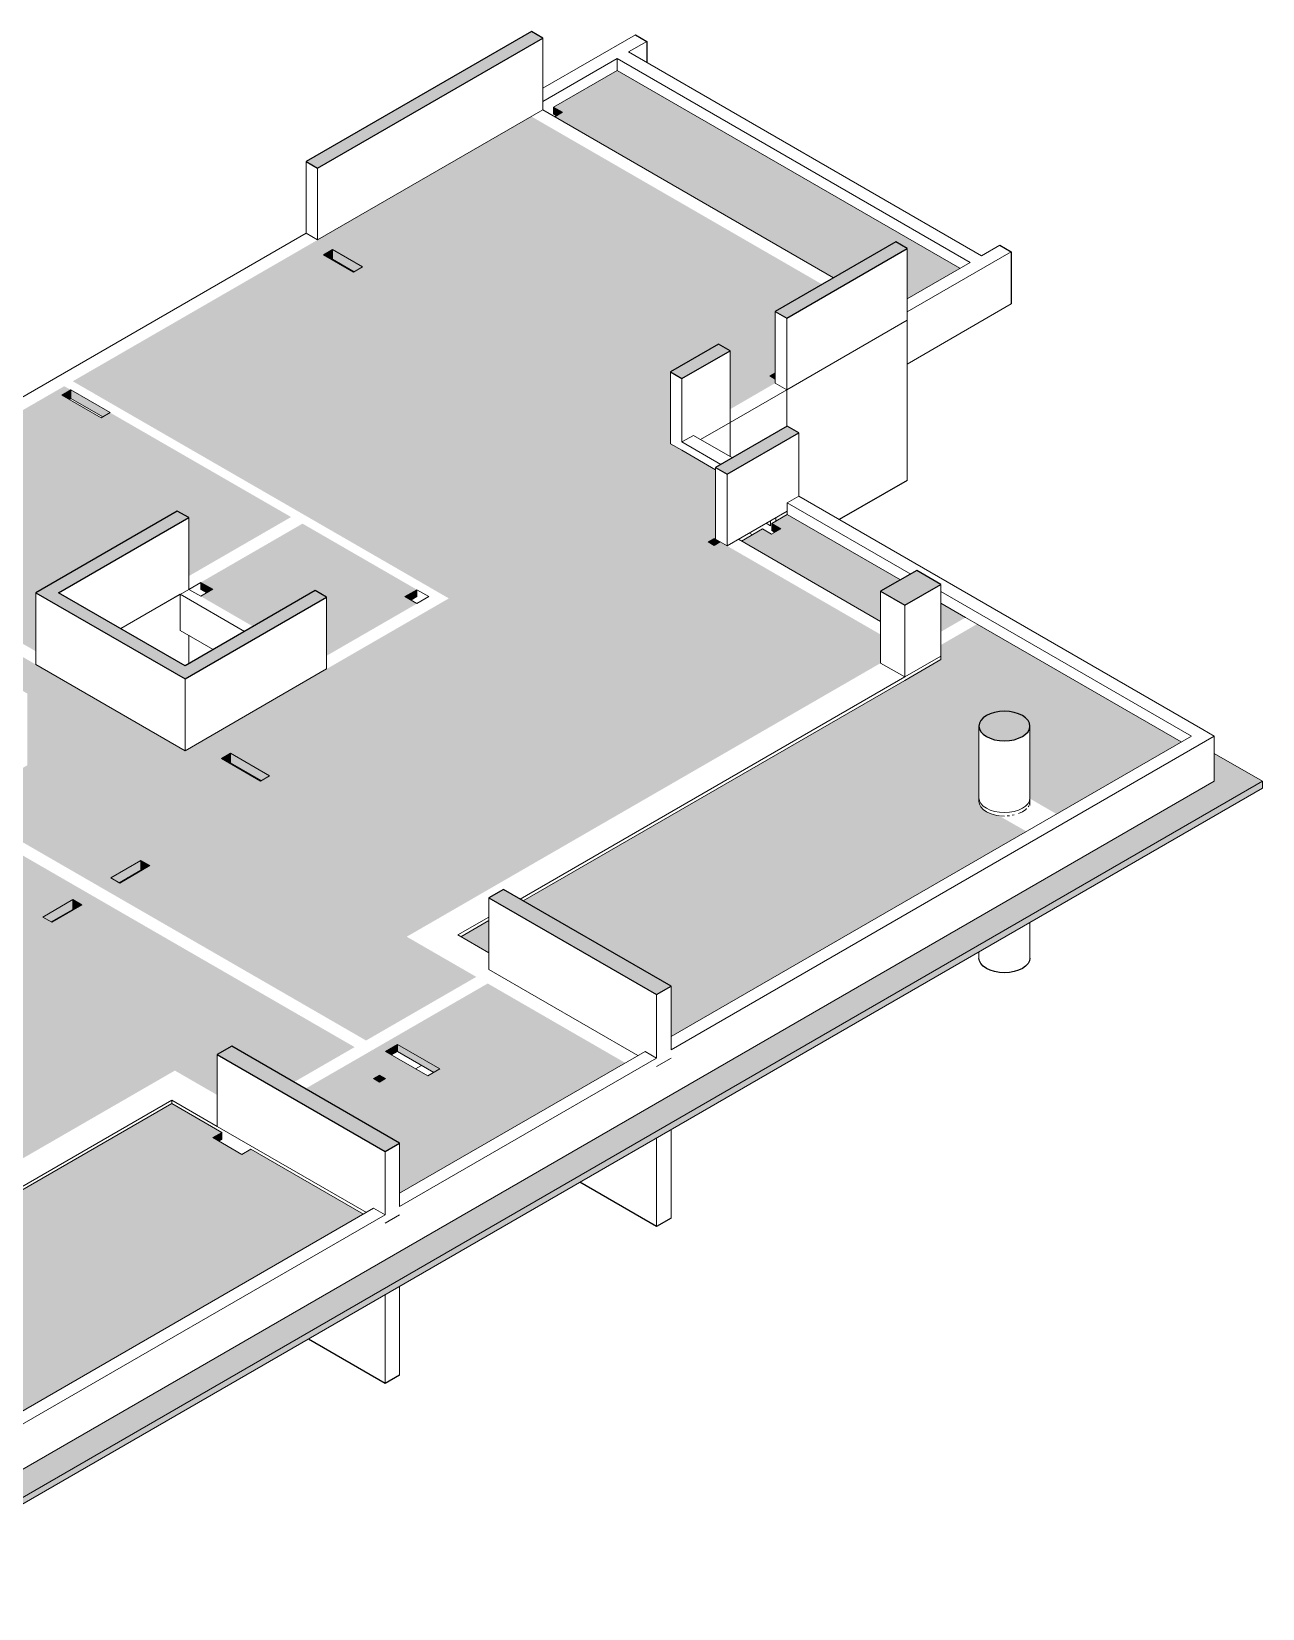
# Model space of a CAD drawing. Header units: centimetres. Extents: x -1475 to 26035, y -1239 to 84208.
# Drawn here: x 180 to 1626, y 66702 to 68553 of the extents above; entities that cross this region are included whole.
import ezdxf

# ---------------------------------------------------------------- set-up
doc = ezdxf.new("R2010")
doc.units = ezdxf.units.CM
for name, color, linetype, lineweight in [('A-FLOR', 7, 'Continuous', 9), ('S-BEAM', 7, 'Continuous', 9), ('S-COLS', 7, 'Continuous', 9)]:
    doc.layers.add(name, color=color, linetype=linetype, lineweight=lineweight)

msp = doc.modelspace()

# ---------------------------------------------------------------- hatches: boundary and pattern name
at = {"layer": 'A-FLOR', "true_color": 0xbfbfbf}
for points in [[(1208.62, 68239.41), (1270.49, 68275.14), (868.15, 68507.43), (793.55, 68464.36), (804.12, 68458.26), (794.93, 68452.95), (1122.24, 68263.98), (1195.19, 68306.09), (1208.62, 68298.34), (1208.62, 68268.2)], [(797.05, 68454.18), (804.12, 68458.26), (793.55, 68464.36), (793.55, 68456.2)], [(533.02, 68285.37), (533.73, 68285.77), (533.73, 68297.2), (523.12, 68291.08)], [(559.18, 68271.08), (569.08, 68276.79), (533.73, 68297.2), (533.73, 68285.77), (558.47, 68271.49)], [(1053.76, 68145), (1053.76, 68152.52), (1047.26, 68148.76)], [(224.68, 68121.23), (226.72, 68122.41), (226.4, 68132.02), (216.2, 68126.13), (219.03, 68124.49)], [(264.2, 68100.77), (272.69, 68105.67), (226.72, 68131.81), (226.72, 68122.41), (262.16, 68101.95)], [(526.97, 67820.15), (633.07, 67881.4), (618.88, 67889.59), (632.99, 67897.74), (498.69, 67975.28), (379.22, 67906.31), (393.25, 67898.12), (379.18, 67890), (440.61, 67854.52), (513.54, 67896.62), (526.97, 67888.87), (526.97, 67822.24)], [(1053.05, 67965.12), (1060.12, 67969.21), (1049.56, 67975.11), (1049.56, 67967.14)], [(981.99, 67949.76), (981.99, 67957.93), (974.92, 67953.85)], [(981.99, 67949.76), (983.76, 67950.78), (983.76, 67956.91), (981.99, 67957.93), (981.99, 67953.85)], [(983.76, 67950.78), (989.07, 67953.85), (983.76, 67956.91), (983.76, 67953.85)], [(386.26, 67894.08), (393.33, 67898.16), (379.22, 67906.31), (379.26, 67898.12), (384.21, 67895.26)], [(625.95, 67885.51), (632.99, 67889.59), (632.99, 67897.74), (618.96, 67889.55), (622.49, 67887.51)], [(-42.25, 66709.71), (1625.82, 67672.77), (1569.25, 67705.43), (1569.25, 67672.77), (-42.25, 66742.37), (-653.9, 67095.5), (-682.18, 67079.17), (-70.53, 66726.04)], [(413.33, 67693.92), (414.03, 67694.33), (414.03, 67705.76), (403.43, 67699.64)], [(450.1, 67673.51), (460, 67679.23), (414.03, 67705.76), (414.03, 67694.33), (450.05, 67673.54)], [(-42.25, 66701.54), (1625.82, 67664.6), (1625.82, 67672.77), (-42.25, 66709.71)], [(283.33, 67553.74), (308.79, 67568.44), (308.79, 67579.87), (273.43, 67559.46)], [(309.5, 67568.03), (319.4, 67573.74), (308.79, 67579.87), (308.79, 67568.44)], [(203.51, 67507.65), (228.97, 67522.35), (228.97, 67533.78), (193.61, 67513.37)], [(229.67, 67521.94), (239.57, 67527.66), (228.97, 67533.78), (228.97, 67522.35)], [(603.19, 67351.41), (610.26, 67355.56), (610.26, 67363.66), (596.19, 67355.45), (602.5, 67351.81)], [(652.69, 67331), (659.76, 67335.08), (610.26, 67363.66), (610.26, 67355.49), (645.84, 67334.95)], [(589.12, 67319.63), (589.12, 67327.8), (582.05, 67323.72), (586.54, 67321.13)], [(589.12, 67319.63), (596.12, 67323.76), (589.12, 67327.8), (589.12, 67322.4)], [(-42.25, 66810.96), (92.1, 66888.52), (59.61, 66906.99), (54.81, 66907.83), (49.62, 66909.43), (45.08, 66911.59), (40.74, 66914.87), (38.57, 66917.21), (36.87, 66920.46), (36.29, 66923.84), (36.29, 67012.15), (36.87, 67015.53), (38.57, 67018.78), (41.35, 67021.78), (45.08, 67024.4), (49.62, 67026.56), (56.38, 67028.43), (60.44, 67029.14), (66.29, 67029.47), (72.14, 67029.14), (77.77, 67028.16), (82.96, 67026.56), (87.5, 67024.4), (91.24, 67021.78), (94.01, 67018.78), (95.71, 67015.53), (96.29, 67012.15), (96.29, 66926.93), (127.46, 66908.94), (570.1, 67164.5), (437.84, 67240.86), (427.23, 67234.74), (393.3, 67254.33), (403.9, 67260.46), (345.24, 67294.32), (-221.85, 66966.91), (-236.7, 66975.48), (-281.96, 66949.35), (-72.8, 66828.59)], [(400.37, 67250.25), (403.9, 67252.29), (403.9, 67260.46), (393.3, 67254.33), (399.67, 67250.65)]]:
    msp.add_hatch(color=9, dxfattribs=at).paths.add_polyline_path(points, flags=0)
h = msp.add_hatch(color=9, dxfattribs=at)
h.paths.add_polyline_path([(573.29, 67368.42), (702.69, 67443.13), (621.02, 67490.28), (1177.51, 67811.57), (1177.51, 67845.05), (989.07, 67953.85), (981.99, 67949.76), (974.92, 67953.85), (981.99, 67957.93), (983.76, 67956.91), (983.76, 68038.56), (930.73, 68069.18), (930.73, 68153.41), (987.3, 68186.07), (1000.73, 68178.32), (1000.73, 68109.59), (1053.76, 68140.35), (1053.76, 68145), (1047.26, 68148.76), (1053.76, 68152.52), (1053.76, 68224.45), (1108.8, 68256.22), (767.39, 68453.34), (228.93, 68142.46), (670.51, 67887.51), (360.8, 67708.69), (121.09, 67847.09), (86.56, 67827.15), (175.54, 67775.78), (175.54, 67691.55), (94.58, 67644.8), (559.85, 67376.18)], flags=0)
h.paths.add_polyline_path([(284.04, 67553.33), (273.43, 67559.46), (308.79, 67579.87), (319.4, 67573.74), (294.07, 67559.12)], flags=0)
h.paths.add_polyline_path([(449.39, 67673.1), (403.43, 67699.64), (414.03, 67705.76), (460, 67679.23)], flags=0)
h.paths.add_polyline_path([(558.47, 68270.67), (523.12, 68291.08), (533.73, 68297.2), (569.08, 68276.79)], flags=0)
h = msp.add_hatch(color=9, dxfattribs=at)
h.paths.add_polyline_path([(185.44, 67825.45), (185.44, 67894.17), (351.61, 67990.11), (365.04, 67982.36), (365.04, 67913.63), (485.25, 67983.04), (218.92, 68136.68), (-67.35, 67971.4), (175.54, 67831.17)], flags=0)
h.paths.add_polyline_path([(262.16, 68099.59), (216.2, 68126.13), (226.72, 68132.2), (272.69, 68105.67), (270.02, 68104.13)], flags=0)
h = msp.add_hatch(color=9, dxfattribs=at)
h.paths.add_polyline_path([(1248.22, 67848.31), (1277.21, 67865.05), (1248.22, 67881.79), (1248.22, 67852.74)], flags=0)
h.paths.add_polyline_path([(1177.51, 67860.56), (1177.51, 67895.81), (1200.73, 67909.21), (1067.91, 67985.89), (1049.56, 67975.3), (1060.12, 67969.21), (1049.51, 67963.08), (1038.95, 67969.18), (1014.17, 67954.87), (1176.13, 67861.36)], flags=0)
h = msp.add_hatch(color=9, dxfattribs=at)
h.paths.add_polyline_path([(931.44, 67373.11), (1348.63, 67613.98), (1316.17, 67632.42), (1311.34, 67633.29), (1306.15, 67634.89), (1301.14, 67637.37), (1297.88, 67639.67), (1294.53, 67643.75), (1293.25, 67646.75), (1292.82, 67650), (1292.84, 67737.72), (1293.4, 67740.99), (1295.1, 67744.24), (1297.88, 67747.23), (1301.61, 67749.86), (1306.15, 67752.01), (1311.34, 67753.61), (1316.97, 67754.6), (1322.82, 67754.93), (1328.67, 67754.6), (1334.3, 67753.61), (1339.49, 67752.01), (1344.03, 67749.86), (1347.76, 67747.23), (1350.54, 67744.24), (1352.24, 67740.99), (1352.82, 67737.61), (1353.01, 67652.28), (1383.98, 67634.39), (1530.36, 67718.9), (1290.65, 67857.3), (1248.22, 67832.8), (1248.22, 67815.65), (757.61, 67532.4), (931.44, 67432.04), (931.44, 67398.8)], flags=0)
h.paths.add_polyline_path([(717.54, 67471.3), (717.54, 67509.26), (684.66, 67490.28), (714.81, 67472.87)], flags=0)
h = msp.add_hatch(color=9, dxfattribs=at)
h.paths.add_polyline_path([(-250.14, 67002.83), (-250.14, 67071.55), (-207.71, 67096.05), (-179.43, 67079.72), (-179.43, 67028.14), (348.78, 67333.1), (398.63, 67304.32), (398.63, 67351.82), (415.6, 67361.61), (488.79, 67319.63), (559.85, 67360.66), (81.14, 67637.05), (0.18, 67590.3), (-161.75, 67683.79), (-196.28, 67663.85), (-29.52, 67567.58), (-29.52, 67483.34), (-339.23, 67304.53), (-780.82, 67559.48), (-1319.28, 67248.6), (-918.35, 67017.12), (-918.35, 67085.84), (-776.93, 67167.49), (-763.5, 67159.74), (-763.5, 67091.01), (-710.47, 67121.63), (-710.47, 67205.87), (-653.9, 67238.53), (-640.46, 67230.77), (-640.46, 67156.33), (-543.59, 67100.4), (-543.59, 67159.33), (-459.44, 67207.91), (-446.01, 67200.15), (-446.01, 67115.92), (-293.98, 67028.14)], flags=0)
h.paths.add_polyline_path([(-1013.5, 67363.09), (-1048.85, 67383.5), (-1038.25, 67389.63), (-1002.89, 67369.21)], flags=0)
h.paths.add_polyline_path([(21.52, 67426.07), (-24.45, 67452.61), (-13.84, 67458.73), (32.12, 67432.19)], flags=0)
h.paths.add_polyline_path([(204.22, 67507.25), (193.61, 67513.37), (228.97, 67533.78), (239.57, 67527.66), (210.54, 67510.9)], flags=0)
h = msp.add_hatch(color=9, dxfattribs=at)
h.paths.add_polyline_path([(612.53, 67188.99), (877.7, 67342.09), (716.12, 67435.37), (501.99, 67311.74), (612.53, 67247.92), (612.53, 67238.12)], flags=0)
h.paths.add_polyline_path([(589.12, 67319.63), (582.05, 67323.72), (589.12, 67327.8), (596.12, 67323.67), (589.57, 67319.89)], flags=0)
h.paths.add_polyline_path([(645.62, 67326.92), (596.12, 67355.49), (610.26, 67363.66), (659.76, 67335.08)], flags=0)
at = {"layer": 'S-COLS', "true_color": 0x8080ff}
for points in [[(516.36, 68392.65), (780.82, 68545.33), (767.39, 68553.09), (502.93, 68400.4)], [(1067.2, 68216.69), (1208.62, 68298.34), (1195.18, 68306.1), (1053.76, 68224.45), (1065.31, 68217.78)], [(944.16, 68145.66), (1000.73, 68178.32), (987.3, 68186.07), (930.73, 68153.41)], [(997.2, 68033.39), (1081.34, 68081.97), (1067.91, 68089.73), (983.88, 68041.08), (985.88, 68039.92)], [(360.8, 67792.93), (526.97, 67888.87), (513.54, 67896.62), (360.8, 67808.44), (212.31, 67894.17), (365.04, 67982.36), (351.61, 67990.11), (185.44, 67894.17), (351.14, 67798.51)], [(1205.79, 67879.48), (1248.22, 67903.97), (1219.94, 67920.3), (1177.51, 67895.81), (1186.39, 67890.68)], [(1322.82, 67720.29), (1328.67, 67720.62), (1334.3, 67721.61), (1339.49, 67723.21), (1344.03, 67725.36), (1347.76, 67727.99), (1350.54, 67730.98), (1352.24, 67734.23), (1352.82, 67737.61), (1352.24, 67740.99), (1350.54, 67744.24), (1346.44, 67748.17), (1344.03, 67749.86), (1339.49, 67752.01), (1334.3, 67753.61), (1328.67, 67754.6), (1322.82, 67754.93), (1316.97, 67754.6), (1311.34, 67753.61), (1306.15, 67752.01), (1301.61, 67749.86), (1297.88, 67747.23), (1295.1, 67744.24), (1293.4, 67740.99), (1292.82, 67737.61), (1293.4, 67734.23), (1295.1, 67730.98), (1298.77, 67727.36), (1301.61, 67725.36), (1306.15, 67723.21), (1311.34, 67721.61), (1316.97, 67720.62)], [(914.47, 67422.24), (931.44, 67432.04), (734.51, 67545.73), (717.54, 67535.94), (843.37, 67463.28)], [(595.56, 67238.12), (612.53, 67247.92), (415.6, 67361.61), (398.63, 67351.82), (585.54, 67243.9)]]:
    msp.add_hatch(color=171, dxfattribs=at).paths.add_polyline_path(points, flags=0)

# ---------------------------------------------------------------- linework, layer by layer
at = {"layer": 'A-FLOR'}
for p, q in [((868.15, 68507.43), (793.55, 68464.36)), ((1270.49, 68275.14), (868.15, 68507.43)), ((793.55, 68464.36), (804.12, 68458.26)), ((793.55, 68456.2), (793.55, 68464.36)), ((797.05, 68454.18), (793.55, 68456.2)), ((804.12, 68458.26), (794.93, 68452.95)), ((523.12, 68291.08), (533.73, 68297.2)), ((558.47, 68270.67), (523.12, 68291.08)), ((533.73, 68285.77), (533.02, 68285.37)), ((533.73, 68297.2), (569.08, 68276.79)), ((533.73, 68285.77), (533.73, 68297.2)), ((559.18, 68271.08), (533.73, 68285.77)), ((569.08, 68276.79), (558.47, 68270.67)), ((1047.26, 68148.76), (1053.76, 68152.52)), ((1053.76, 68145), (1047.26, 68148.76)), ((216.2, 68126.13), (226.72, 68132.2)), ((262.16, 68099.59), (216.2, 68126.13)), ((226.72, 68122.41), (224.68, 68121.23)), ((226.72, 68132.2), (272.69, 68105.67)), ((226.72, 68122.41), (226.72, 68132.2)), ((264.2, 68100.77), (226.72, 68122.41)), ((272.69, 68105.67), (262.16, 68099.59)), ((983.76, 68038.56), (944.16, 68061.42)), ((1067.91, 67985.89), (1049.56, 67975.3)), ((1049.56, 67975.3), (1060.12, 67969.21)), ((1049.56, 67967.14), (1049.56, 67975.3)), ((1200.73, 67909.21), (1067.91, 67985.89)), ((974.92, 67953.85), (981.99, 67957.93)), ((981.99, 67949.76), (974.92, 67953.85)), ((981.99, 67957.93), (983.76, 67956.91)), ((981.99, 67957.93), (981.99, 67949.76)), ((989.07, 67953.85), (981.99, 67949.76)), ((1038.95, 67969.18), (1014.17, 67954.87)), ((1049.51, 67963.08), (1038.95, 67969.18)), ((1060.12, 67969.21), (1049.51, 67963.08)), ((1053.05, 67965.12), (1049.56, 67967.14)), ((379.18, 67890), (365.08, 67898.14)), ((393.33, 67898.16), (379.18, 67890)), ((379.22, 67906.31), (393.33, 67898.16)), ((379.22, 67898.14), (379.22, 67906.31)), ((386.26, 67894.08), (379.22, 67898.14)), ((618.88, 67889.59), (632.99, 67897.74)), ((632.99, 67897.74), (632.99, 67889.58)), ((633.07, 67881.4), (618.88, 67889.59)), ((632.99, 67889.58), (625.95, 67885.51)), ((1277.21, 67865.05), (1248.22, 67881.79)), ((1530.36, 67718.9), (1290.65, 67857.3)), ((1248.22, 67815.65), (1205.79, 67791.16)), ((403.43, 67699.64), (414.03, 67705.76)), ((449.39, 67673.1), (403.43, 67699.64)), ((414.03, 67694.33), (413.33, 67693.92)), ((414.03, 67705.76), (460, 67679.23)), ((414.03, 67694.33), (414.03, 67705.76)), ((450.1, 67673.51), (414.03, 67694.33)), ((1625.82, 67672.77), (1569.25, 67705.43)), ((460, 67679.23), (449.39, 67673.1)), ((-42.25, 66709.71), (1625.82, 67672.77)), ((1569.25, 67672.77), (-42.25, 66742.37)), ((1625.82, 67664.6), (-42.25, 66701.54)), ((1625.82, 67672.77), (1625.82, 67664.6)), ((273.43, 67559.46), (308.79, 67579.87)), ((308.79, 67568.44), (283.27, 67553.7)), ((319.4, 67573.74), (284.04, 67553.33)), ((308.79, 67579.87), (319.4, 67573.74)), ((308.79, 67568.44), (308.79, 67579.87)), ((309.5, 67568.03), (308.79, 67568.44)), ((284.04, 67553.33), (273.43, 67559.46)), ((193.61, 67513.37), (228.97, 67533.78)), ((239.57, 67527.66), (204.22, 67507.25)), ((228.97, 67533.78), (239.57, 67527.66)), ((228.97, 67533.78), (228.97, 67522.35)), ((204.22, 67507.25), (193.61, 67513.37)), ((228.97, 67522.35), (203.51, 67507.65)), ((229.67, 67521.94), (228.97, 67522.35)), ((596.12, 67355.49), (610.26, 67363.66)), ((610.26, 67363.66), (659.76, 67335.08)), ((610.26, 67363.66), (610.26, 67355.49)), ((645.62, 67326.92), (596.12, 67355.49)), ((610.26, 67355.49), (603.19, 67351.41)), ((652.69, 67331), (610.26, 67355.49)), ((582.05, 67323.72), (589.12, 67327.8)), ((589.12, 67319.63), (582.05, 67323.72)), ((589.12, 67327.8), (596.19, 67323.72)), ((589.12, 67319.63), (589.12, 67327.8)), ((596.19, 67323.72), (589.12, 67319.63)), ((659.76, 67335.08), (645.62, 67326.92)), ((403.9, 67260.46), (345.24, 67294.32)), ((393.3, 67254.33), (403.9, 67260.46)), ((427.23, 67234.74), (393.3, 67254.33)), ((403.9, 67252.29), (400.37, 67250.25)), ((403.9, 67260.46), (403.9, 67252.29)), ((437.84, 67240.86), (427.23, 67234.74)), ((570.1, 67164.5), (437.84, 67240.86))]:
    msp.add_line(p, q, dxfattribs=at)
at = {"layer": 'S-BEAM'}
for p, q in [((889.7, 68549.27), (780.82, 68486.41)), ((881.59, 68529.07), (903.14, 68541.51)), ((1295.95, 68289.83), (881.59, 68529.07)), ((780.82, 68470.89), (868.15, 68521.31)), ((868.15, 68521.31), (1282.51, 68282.08)), ((868.15, 68521.31), (868.15, 68507.43)), ((780.82, 68470.89), (780.82, 68461.1)), ((1122.24, 68263.98), (780.82, 68461.1)), ((502.93, 68316.17), (-42.6, 68001.2)), ((1208.62, 68223.9), (1330.94, 68294.52)), ((1317.5, 68302.28), (1295.95, 68289.83)), ((1282.51, 68282.08), (1208.62, 68239.41)), ((1208.62, 68162.66), (1330.94, 68233.28)), ((1208.62, 68223.9), (1208.62, 68162.66)), ((1000.73, 68094.08), (1067.2, 68132.45)), ((1067.2, 68089.32), (1067.2, 68132.45)), ((1000.73, 68094.08), (1000.73, 68054.07)), ((957.6, 68078.97), (944.16, 68071.22)), ((944.16, 68071.22), (990.01, 68044.75)), ((1003.44, 68052.51), (957.6, 68078.97)), ((1067.91, 67999.77), (1081.34, 68007.53)), ((1555.81, 67733.6), (1081.34, 68007.53)), ((1067.91, 67999.77), (1212.75, 67916.15)), ((1067.91, 67985.89), (1067.91, 67999.77)), ((1048.21, 67972.77), (1043.16, 67975.69)), ((1048.21, 67978.6), (1048.21, 67972.77)), ((1054.47, 67978.14), (1054.47, 67982.22)), ((1177.51, 67860.56), (1010.63, 67956.91)), ((1026.9, 67962.22), (1023.36, 67964.26)), ((365.08, 67898.14), (379.22, 67906.31)), ((632.99, 67897.74), (647.18, 67889.55)), ((355.14, 67849.95), (355.14, 67892.41)), ((355.14, 67892.41), (430.69, 67848.79)), ((647.18, 67889.55), (633.07, 67881.4)), ((1248.22, 67895.67), (1542.38, 67725.84)), ((1277.21, 67865.05), (1290.65, 67857.3)), ((393.92, 67827.56), (355.14, 67849.95)), ((754.07, 67534.44), (1205.79, 67795.24)), ((757.61, 67532.4), (1205.79, 67791.16)), ((1569.25, 67725.84), (1555.81, 67733.6)), ((1542.38, 67725.84), (931.44, 67373.11)), ((931.44, 67357.6), (1569.25, 67725.84)), ((1569.25, 67672.77), (1569.25, 67725.84)), ((1351.36, 67643.95), (1350.55, 67642.69)), ((1352.82, 67649.29), (1352.26, 67645.95)), ((1322.74, 67631.97), (1318.05, 67632.19)), ((1328.61, 67632.3), (1326.15, 67632.08)), ((1334.26, 67633.28), (1332.07, 67632.82)), ((210.54, 67510.9), (209.83, 67511.31)), ((681.12, 67492.32), (717.54, 67513.35)), ((684.66, 67490.28), (717.54, 67509.26)), ((717.54, 67471.3), (681.12, 67492.32)), ((603.71, 67351.71), (603.71, 67351.11)), ((901.03, 67355.56), (612.53, 67188.99)), ((612.53, 67173.48), (914.47, 67347.8)), ((901.03, 67355.56), (914.47, 67347.8)), ((631.49, 67335.07), (638.57, 67339.15)), ((-179.43, 66995.48), (345.24, 67298.4)), ((-179.43, 66991.4), (345.24, 67294.32)), ((345.24, 67298.4), (398.63, 67267.58)), ((345.24, 67294.32), (345.24, 67298.4)), ((582.13, 67171.44), (-42.25, 66810.96)), ((-28.81, 66803.2), (595.56, 67163.68)), ((582.13, 67171.44), (595.56, 67163.68))]:
    msp.add_line(p, q, dxfattribs=at)
at = {"layer": 'S-BEAM', "lineweight": 25}
for p, q in [((889.7, 68549.27), (903.14, 68541.51)), ((903.14, 68541.51), (903.14, 68516.62)), ((1317.5, 68302.28), (1330.94, 68294.52)), ((1330.94, 68294.52), (1330.94, 68233.28))]:
    msp.add_line(p, q, dxfattribs=at)
at = {"layer": 'S-BEAM'}
msp.add_polyline3d([(1348.81, 67640.64, 0), (1347.78, 67639.68, 0), (1344.03, 67637.05, 0), (1339.49, 67634.89, 0)], dxfattribs=at)
at = {"layer": 'S-COLS', "lineweight": 25}
for p, q in [((767.39, 68553.09), (502.93, 68400.4)), ((516.36, 68392.65), (780.82, 68545.33)), ((780.82, 68545.33), (767.39, 68553.09)), ((502.93, 68400.4), (516.36, 68392.65)), ((1195.18, 68306.1), (1053.76, 68224.45)), ((1208.62, 68298.34), (1195.18, 68306.1)), ((1067.2, 68216.69), (1208.62, 68298.34)), ((1053.76, 68224.45), (1067.2, 68216.69)), ((987.3, 68186.07), (930.73, 68153.41)), ((944.16, 68145.66), (1000.73, 68178.32)), ((1000.73, 68178.32), (987.3, 68186.07)), ((930.73, 68153.41), (944.16, 68145.66)), ((1067.91, 68089.73), (983.76, 68041.14)), ((997.2, 68033.39), (1081.34, 68081.97)), ((1081.34, 68081.97), (1067.91, 68089.73)), ((983.76, 68041.14), (997.2, 68033.39)), ((1208.62, 68026.01), (1128.98, 67980.03)), ((351.61, 67990.11), (185.44, 67894.17)), ((365.04, 67982.36), (351.61, 67990.11)), ((212.31, 67894.17), (365.04, 67982.36)), ((1219.94, 67920.3), (1177.51, 67895.81)), ((1248.22, 67903.97), (1219.94, 67920.3)), ((513.54, 67896.62), (360.8, 67808.44)), ((526.97, 67888.87), (513.54, 67896.62)), ((1205.79, 67879.48), (1248.22, 67903.97)), ((185.44, 67894.17), (360.8, 67792.93)), ((360.8, 67808.44), (212.31, 67894.17)), ((360.8, 67792.93), (526.97, 67888.87)), ((1177.51, 67895.81), (1205.79, 67879.48)), ((294.07, 67559.12), (293.36, 67559.53)), ((734.51, 67545.73), (717.54, 67535.94)), ((931.44, 67432.04), (734.51, 67545.73)), ((717.54, 67535.94), (914.47, 67422.24)), ((914.47, 67422.24), (931.44, 67432.04)), ((415.6, 67361.61), (398.63, 67351.82)), ((612.53, 67247.92), (415.6, 67361.61)), ((398.63, 67351.82), (595.56, 67238.12)), ((595.56, 67238.12), (612.53, 67247.92)), ((914.47, 67149.91), (824.4, 67201.91)), ((931.44, 67159.7), (914.47, 67149.91)), ((595.56, 66965.79), (505.5, 67017.79)), ((612.53, 66975.58), (595.56, 66965.79))]:
    msp.add_line(p, q, dxfattribs=at)
at = {"layer": 'S-COLS'}
for p, q in [((780.82, 68545.33), (780.82, 68461.1)), ((780.82, 68461.1), (516.36, 68308.41)), ((502.93, 68400.4), (502.93, 68316.17)), ((516.36, 68392.65), (516.36, 68308.41)), ((516.36, 68308.41), (502.93, 68316.17)), ((1208.62, 68298.34), (1208.62, 68223.9)), ((1053.76, 68224.45), (1053.76, 68140.21)), ((1067.2, 68132.45), (1067.2, 68216.69)), ((1208.62, 68214.1), (1067.2, 68132.45)), ((1208.62, 68214.1), (1067.2, 68132.45)), ((1208.62, 68223.9), (1208.62, 68214.1)), ((1208.62, 68214.1), (1208.62, 68026.01)), ((1000.73, 68178.32), (1000.73, 68094.08)), ((930.73, 68153.41), (930.73, 68069.18)), ((944.16, 68145.66), (944.16, 68071.22)), ((1067.2, 68132.45), (1053.76, 68140.21)), ((1067.2, 68089.32), (1067.2, 68132.45)), ((1000.73, 68094.08), (966.08, 68074.08)), ((1000.73, 68094.08), (966.08, 68074.08)), ((1000.73, 68094.08), (1000.73, 68054.07)), ((1081.34, 68081.97), (1081.34, 68007.53)), ((944.16, 68061.42), (930.73, 68069.18)), ((983.76, 68041.14), (983.76, 67956.91)), ((997.2, 68033.39), (997.2, 67949.15)), ((1067.91, 67989.98), (997.2, 67949.15)), ((365.04, 67982.36), (365.04, 67898.12)), ((997.2, 67949.15), (983.76, 67956.91)), ((365.04, 67898.12), (285.26, 67852.06)), ((1248.22, 67903.97), (1248.22, 67819.74)), ((185.44, 67894.17), (185.44, 67809.94)), ((355.14, 67892.41), (285.26, 67852.06)), ((526.97, 67888.87), (526.97, 67804.63)), ((1177.51, 67895.81), (1177.51, 67811.57)), ((1205.79, 67879.48), (1205.79, 67795.24)), ((365.04, 67844.23), (365.04, 67810.89)), ((360.8, 67708.69), (185.44, 67809.94)), ((526.97, 67804.63), (360.8, 67708.69)), ((1205.79, 67795.24), (1177.51, 67811.57)), ((1248.22, 67819.74), (1205.79, 67795.24)), ((1248.22, 67819.74), (1205.79, 67795.24)), ((1248.22, 67819.74), (1248.22, 67815.65)), ((360.8, 67708.69), (360.8, 67792.93)), ((1292.82, 67737.61), (1292.82, 67653.38)), ((1352.82, 67653.38), (1352.82, 67737.61)), ((1292.82, 67653.38), (1292.82, 67649.29)), ((1352.82, 67644.25), (1352.82, 67653.38)), ((717.54, 67535.94), (717.54, 67451.7)), ((1352.82, 67465.28), (1352.82, 67506.99)), ((1292.82, 67472.35), (1292.82, 67465.28)), ((892.28, 67350.81), (717.54, 67451.7)), ((914.47, 67422.24), (914.47, 67347.8)), ((931.44, 67432.04), (931.44, 67357.6)), ((398.63, 67351.82), (398.63, 67267.58)), ((931.44, 67347.8), (914.47, 67338)), ((931.44, 67347.8), (914.47, 67338)), ((573.64, 67166.54), (398.63, 67267.58)), ((573.64, 67166.54), (398.63, 67267.58)), ((914.47, 67253.9), (914.47, 67149.91)), ((931.44, 67263.7), (931.44, 67159.7)), ((595.56, 67238.12), (595.56, 67163.68)), ((612.53, 67247.92), (612.53, 67173.48)), ((612.53, 67163.68), (595.56, 67153.88)), ((612.53, 67163.68), (595.56, 67153.88)), ((595.56, 67069.78), (595.56, 66965.79)), ((612.53, 67079.58), (612.53, 66975.58))]:
    msp.add_line(p, q, dxfattribs=at)
at = {"layer": 'S-COLS', "lineweight": 25}
for points in [[(1344.03, 67749.86, 0), (1339.49, 67752.01, 0), (1334.3, 67753.61, 0), (1328.67, 67754.6, 0), (1322.82, 67754.93, 0), (1316.97, 67754.6, 0), (1311.34, 67753.61, 0), (1306.15, 67752.01, 0), (1301.61, 67749.86, 0), (1297.88, 67747.23, 0), (1295.1, 67744.24, 0), (1293.4, 67740.99, 0), (1292.82, 67737.61, 0), (1293.4, 67734.23, 0), (1295.1, 67730.98, 0), (1297.88, 67727.99, 0), (1301.61, 67725.36, 0)], [(1301.61, 67725.36, 0), (1306.15, 67723.21, 0), (1311.34, 67721.61, 0), (1316.97, 67720.62, 0), (1322.82, 67720.29, 0), (1328.67, 67720.62, 0), (1334.3, 67721.61, 0), (1339.49, 67723.21, 0), (1344.03, 67725.36, 0), (1347.76, 67727.99, 0), (1350.54, 67730.98, 0), (1352.24, 67734.23, 0), (1352.82, 67737.61, 0), (1352.24, 67740.99, 0), (1350.54, 67744.24, 0), (1347.76, 67747.23, 0), (1344.03, 67749.86, 0)], [(1301.61, 67453.03, 0), (1297.88, 67455.66, 0), (1295.1, 67458.65, 0), (1293.4, 67461.9, 0), (1292.82, 67465.28, 0)], [(1352.82, 67465.28, 0), (1352.24, 67461.9, 0), (1350.54, 67458.65, 0), (1347.76, 67455.66, 0), (1344.03, 67453.03, 0), (1339.49, 67450.88, 0), (1334.3, 67449.28, 0), (1328.67, 67448.29, 0), (1322.82, 67447.96, 0), (1316.97, 67448.29, 0), (1311.34, 67449.28, 0), (1306.15, 67450.88, 0), (1301.61, 67453.03, 0)]]:
    msp.add_polyline3d(points, dxfattribs=at)
at = {"layer": 'S-COLS'}
for points in [[(1301.61, 67641.13, 0), (1297.88, 67643.75, 0), (1295.1, 67646.75, 0), (1293.4, 67650, 0), (1292.82, 67653.38, 0)], [(1301.61, 67641.13, 0), (1297.88, 67643.75, 0), (1295.1, 67646.75, 0), (1293.4, 67650, 0), (1292.82, 67653.38, 0)], [(1292.82, 67649.29, 0), (1293.4, 67645.91, 0), (1295.1, 67642.67, 0)], [(1301.61, 67637.05, 0), (1297.88, 67639.67, 0), (1295.1, 67642.67, 0)], [(1352.82, 67653.38, 0), (1352.24, 67650, 0), (1350.54, 67646.75, 0), (1347.76, 67643.75, 0), (1344.03, 67641.13, 0), (1339.49, 67638.97, 0), (1334.3, 67637.37, 0), (1328.67, 67636.39, 0), (1322.82, 67636.06, 0), (1316.97, 67636.39, 0), (1311.34, 67637.37, 0), (1306.15, 67638.97, 0), (1301.61, 67641.13, 0)], [(1352.82, 67653.38, 0), (1352.24, 67650, 0), (1350.54, 67646.75, 0), (1347.76, 67643.75, 0), (1344.03, 67641.13, 0), (1339.49, 67638.97, 0), (1334.3, 67637.37, 0), (1328.67, 67636.39, 0), (1322.82, 67636.06, 0), (1316.97, 67636.39, 0), (1311.34, 67637.37, 0), (1306.15, 67638.97, 0), (1301.61, 67641.13, 0)], [(1301.61, 67637.05, 0), (1306.15, 67634.89, 0), (1311.34, 67633.29, 0)], [(1311.34, 67633.29, 0), (1314.06, 67632.73, 0), (1316.87, 67632.32, 0)]]:
    msp.add_polyline3d(points, dxfattribs=at)

doc.saveas('drawing.dxf')
